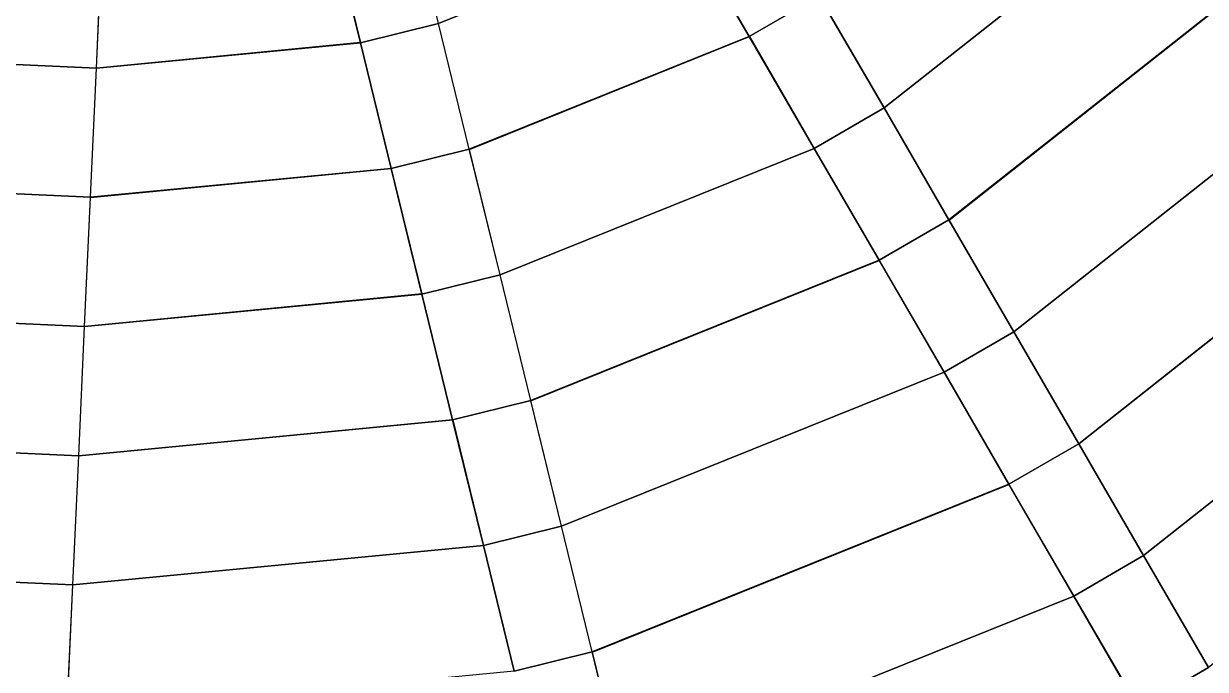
# Model space of a CAD drawing. Header units: millimetres. Extents: x -3890 to 2335, y 8273 to 14518.
# Drawn here: x -832 to -100, y 10272 to 10672 of the extents above; entities that cross this region are included whole.
import ezdxf

# ---------------------------------------------------------------- set-up
doc = ezdxf.new("R2010")
doc.units = ezdxf.units.MM
for name, color, linetype in [('FRAMES', 2, 'Continuous'), ('JOINTS', 2, 'Continuous'), ('SHELLS', 1, 'Continuous')]:
    doc.layers.add(name, color=color, linetype=linetype)

msp = doc.modelspace()

# ---------------------------------------------------------------- linework, layer by layer
at = {"layer": 'FRAMES'}
for p, q in [((-574.61, 10671.66, 1765.47), (-593.66, 10749.51, 1772.46)), ((-574.61, 10671.66, 1885.47), (-593.66, 10749.51, 1892.46)), ((-574.61, 10671.66, 1885.47), (-593.66, 10749.51, 1772.46)), ((-623.03, 10659.85, 1765.47), (-642.08, 10737.7, 1772.46)), ((-623.03, 10659.85, 1885.47), (-642.08, 10737.7, 1892.46)), ((-642.08, 10737.7, 1772.46), (-623.03, 10659.85, 1885.47)), ((-382.09, 10663.69, 1757.68), (-422.3, 10733.02, 1765.47)), ((-382.09, 10663.69, 1877.68), (-422.3, 10733.02, 1885.47)), ((-382.09, 10663.69, 1757.68), (-422.3, 10733.02, 1885.47)), ((-786.6, 10644.16, 1765.47), (-782.94, 10724.21, 1772.46)), ((-786.6, 10644.16, 1885.47), (-782.94, 10724.21, 1892.46)), ((-786.6, 10644.16, 1885.47), (-782.94, 10724.21, 1772.46)), ((-258.42, 10550.09, 1859.72), (-75.85, 10694.28, 1859.72)), ((-382.09, 10663.69, 1757.68), (-338.84, 10688.75, 1757.68)), ((-338.84, 10688.75, 1877.68), (-382.09, 10663.69, 1877.68)), ((-298.63, 10619.42, 1749.1), (-338.84, 10688.75, 1757.68)), ((-298.63, 10619.42, 1869.1), (-338.84, 10688.75, 1877.68)), ((-338.84, 10688.75, 1757.68), (-298.63, 10619.42, 1869.1)), ((-623.03, 10659.85, 1765.47), (-574.61, 10671.66, 1765.47)), ((-574.61, 10671.66, 1885.47), (-623.03, 10659.85, 1885.47)), ((-555.56, 10593.8, 1757.68), (-574.61, 10671.66, 1765.47)), ((-555.56, 10593.8, 1877.68), (-574.61, 10671.66, 1885.47)), ((-574.61, 10671.66, 1765.47), (-574.61, 10671.66, 1885.47)), ((-555.56, 10593.8, 1757.68), (-574.61, 10671.66, 1885.47)), ((-555.56, 10593.8, 1877.68), (-382.09, 10663.69, 1877.68)), ((-341.88, 10594.36, 1749.1), (-382.09, 10663.69, 1757.68)), ((-341.88, 10594.36, 1869.1), (-382.09, 10663.69, 1877.68)), ((-382.09, 10663.69, 1877.68), (-382.09, 10663.69, 1757.68)), ((-341.88, 10594.36, 1869.1), (-382.09, 10663.69, 1757.68)), ((-603.98, 10582, 1757.68), (-623.03, 10659.85, 1765.47)), ((-603.98, 10582, 1877.68), (-623.03, 10659.85, 1885.47)), ((-623.03, 10659.85, 1885.47), (-623.03, 10659.85, 1765.47)), ((-623.03, 10659.85, 1885.47), (-603.98, 10582, 1757.68)), ((-836.54, 10646.44, 1765.47), (-786.6, 10644.16, 1765.47)), ((-786.6, 10644.16, 1885.47), (-836.54, 10646.44, 1885.47)), ((-790.26, 10564.1, 1757.68), (-786.6, 10644.16, 1765.47)), ((-790.26, 10564.1, 1877.68), (-786.6, 10644.16, 1885.47)), ((-790.26, 10564.1, 1757.68), (-786.6, 10644.16, 1885.47)), ((-786.6, 10644.16, 1765.47), (-786.6, 10644.16, 1885.47)), ((-341.88, 10594.36, 1749.1), (-298.63, 10619.42, 1749.1)), ((-298.63, 10619.42, 1869.1), (-341.88, 10594.36, 1869.1)), ((-258.42, 10550.09, 1739.72), (-298.63, 10619.42, 1749.1)), ((-258.42, 10550.09, 1859.72), (-298.63, 10619.42, 1869.1)), ((-298.63, 10619.42, 1749.1), (-298.63, 10619.42, 1869.1)), ((-298.63, 10619.42, 1869.1), (-258.42, 10550.09, 1739.72)), ((-301.67, 10525.03, 1739.72), (-341.88, 10594.36, 1749.1)), ((-301.67, 10525.03, 1859.72), (-341.88, 10594.36, 1869.1)), ((-341.88, 10594.36, 1869.1), (-341.88, 10594.36, 1749.1)), ((-301.67, 10525.03, 1739.72), (-341.88, 10594.36, 1869.1)), ((-603.98, 10582, 1757.68), (-555.56, 10593.8, 1757.68)), ((-555.56, 10593.8, 1877.68), (-603.98, 10582, 1877.68)), ((-536.52, 10515.95, 1749.1), (-555.56, 10593.8, 1757.68)), ((-536.52, 10515.95, 1869.1), (-555.56, 10593.8, 1877.68)), ((-555.56, 10593.8, 1757.68), (-555.56, 10593.8, 1877.68)), ((-536.52, 10515.95, 1869.1), (-555.56, 10593.8, 1757.68)), ((-790.26, 10564.1, 1877.68), (-603.98, 10582, 1877.68)), ((-584.92, 10504.15, 1749.1), (-603.98, 10582, 1757.68)), ((-584.92, 10504.15, 1869.1), (-603.98, 10582, 1877.68)), ((-603.98, 10582, 1877.68), (-603.98, 10582, 1757.68)), ((-603.98, 10582, 1757.68), (-584.92, 10504.15, 1869.1)), ((-178, 10411.44, 1838.54), (40.38, 10583.89, 1838.54)), ((-840.2, 10566.38, 1757.68), (-790.26, 10564.1, 1757.68)), ((-790.26, 10564.1, 1877.68), (-840.2, 10566.38, 1877.68)), ((-793.91, 10484.04, 1749.1), (-790.26, 10564.1, 1757.68)), ((-793.91, 10484.04, 1869.1), (-790.26, 10564.1, 1877.68)), ((-793.91, 10484.04, 1869.1), (-790.26, 10564.1, 1757.68)), ((-790.26, 10564.1, 1757.68), (-790.26, 10564.1, 1877.68)), ((-301.67, 10525.03, 1739.72), (-258.42, 10550.09, 1739.72)), ((-258.42, 10550.09, 1859.72), (-301.67, 10525.03, 1859.72)), ((-218.21, 10480.77, 1729.53), (-258.42, 10550.09, 1739.72)), ((-218.21, 10480.77, 1849.53), (-258.42, 10550.09, 1859.72)), ((-258.42, 10550.09, 1739.72), (-258.42, 10550.09, 1859.72)), ((-258.42, 10550.09, 1739.72), (-218.21, 10480.77, 1849.53)), ((-517.47, 10438.1, 1859.72), (-301.67, 10525.03, 1859.72)), ((-261.46, 10455.69, 1729.53), (-301.67, 10525.03, 1739.72)), ((-261.46, 10455.69, 1849.53), (-301.67, 10525.03, 1859.72)), ((-301.67, 10525.03, 1859.72), (-301.67, 10525.03, 1739.72)), ((-261.46, 10455.69, 1849.53), (-301.67, 10525.03, 1739.72)), ((-584.92, 10504.15, 1749.1), (-536.52, 10515.95, 1749.1)), ((-536.52, 10515.95, 1869.1), (-584.92, 10504.15, 1869.1)), ((-517.47, 10438.1, 1739.72), (-536.52, 10515.95, 1749.1)), ((-517.47, 10438.1, 1859.72), (-536.52, 10515.95, 1869.1)), ((-536.52, 10515.95, 1749.1), (-536.52, 10515.95, 1869.1)), ((-517.47, 10438.1, 1739.72), (-536.52, 10515.95, 1869.1)), ((-565.87, 10426.3, 1739.72), (-584.92, 10504.15, 1749.1)), ((-565.87, 10426.3, 1859.72), (-584.92, 10504.15, 1869.1)), ((-584.92, 10504.15, 1869.1), (-584.92, 10504.15, 1749.1)), ((-584.92, 10504.15, 1869.1), (-565.87, 10426.3, 1739.72)), ((-843.85, 10486.32, 1749.1), (-793.91, 10484.04, 1749.1)), ((-793.91, 10484.04, 1869.1), (-843.85, 10486.32, 1869.1)), ((-797.57, 10403.98, 1739.72), (-793.91, 10484.04, 1749.1)), ((-797.57, 10403.98, 1859.72), (-793.91, 10484.04, 1869.1)), ((-797.57, 10403.98, 1739.72), (-793.91, 10484.04, 1869.1)), ((-793.91, 10484.04, 1749.1), (-793.91, 10484.04, 1869.1)), ((-261.46, 10455.69, 1729.53), (-218.21, 10480.77, 1729.53)), ((-218.21, 10480.77, 1849.53), (-261.46, 10455.69, 1849.53)), ((-178, 10411.44, 1718.54), (-218.21, 10480.77, 1729.53)), ((-178, 10411.44, 1838.54), (-218.21, 10480.77, 1849.53)), ((-218.21, 10480.77, 1729.53), (-218.21, 10480.77, 1849.53)), ((-218.21, 10480.77, 1849.53), (-178, 10411.44, 1718.54)), ((-221.25, 10386.36, 1718.54), (-261.46, 10455.69, 1729.53)), ((-221.25, 10386.36, 1838.54), (-261.46, 10455.69, 1849.53)), ((-261.46, 10455.69, 1849.53), (-261.46, 10455.69, 1729.53)), ((-221.25, 10386.36, 1718.54), (-261.46, 10455.69, 1849.53)), ((-565.87, 10426.3, 1739.72), (-517.47, 10438.1, 1739.72)), ((-517.47, 10438.1, 1859.72), (-565.87, 10426.3, 1859.72)), ((-498.42, 10360.25, 1729.53), (-517.47, 10438.1, 1739.72)), ((-498.42, 10360.25, 1849.53), (-517.47, 10438.1, 1859.72)), ((-517.47, 10438.1, 1739.72), (-517.47, 10438.1, 1859.72)), ((-498.42, 10360.25, 1849.53), (-517.47, 10438.1, 1739.72)), ((-797.57, 10403.98, 1859.72), (-565.87, 10426.3, 1859.72)), ((-546.82, 10348.45, 1729.53), (-565.87, 10426.3, 1739.72)), ((-546.82, 10348.45, 1849.53), (-565.87, 10426.3, 1859.72)), ((-565.87, 10426.3, 1859.72), (-565.87, 10426.3, 1739.72)), ((-565.87, 10426.3, 1739.72), (-546.82, 10348.45, 1849.53)), ((-221.25, 10386.36, 1718.54), (-178, 10411.44, 1718.54)), ((-178, 10411.44, 1838.54), (-221.25, 10386.36, 1838.54)), ((-137.79, 10342.11, 1706.74), (-178, 10411.44, 1718.54)), ((-137.79, 10342.11, 1826.74), (-178, 10411.44, 1838.54)), ((-178, 10411.44, 1718.54), (-178, 10411.44, 1838.54)), ((-178, 10411.44, 1718.54), (-137.79, 10342.11, 1826.74)), ((-847.51, 10406.26, 1739.72), (-797.57, 10403.98, 1739.72)), ((-797.57, 10403.98, 1859.72), (-847.51, 10406.26, 1859.72)), ((-801.22, 10323.92, 1729.53), (-797.57, 10403.98, 1739.72)), ((-801.22, 10323.92, 1849.53), (-797.57, 10403.98, 1859.72)), ((-801.22, 10323.92, 1849.53), (-797.57, 10403.98, 1739.72)), ((-797.57, 10403.98, 1739.72), (-797.57, 10403.98, 1859.72)), ((-479.37, 10282.4, 1838.54), (-221.25, 10386.36, 1838.54)), ((-181.04, 10317.03, 1706.74), (-221.25, 10386.36, 1718.54)), ((-181.04, 10317.03, 1826.74), (-221.25, 10386.36, 1838.54)), ((-221.25, 10386.36, 1838.54), (-221.25, 10386.36, 1718.54)), ((-181.04, 10317.03, 1826.74), (-221.25, 10386.36, 1718.54)), ((-546.82, 10348.45, 1729.53), (-498.42, 10360.25, 1729.53)), ((-498.42, 10360.25, 1849.53), (-546.82, 10348.45, 1849.53)), ((-479.37, 10282.4, 1718.54), (-498.42, 10360.25, 1729.53)), ((-479.37, 10282.4, 1838.54), (-498.42, 10360.25, 1849.53)), ((-498.42, 10360.25, 1729.53), (-498.42, 10360.25, 1849.53)), ((-479.37, 10282.4, 1718.54), (-498.42, 10360.25, 1849.53)), ((-527.77, 10270.6, 1718.54), (-546.82, 10348.45, 1729.53)), ((-527.77, 10270.6, 1838.54), (-546.82, 10348.45, 1849.53)), ((-546.82, 10348.45, 1849.53), (-546.82, 10348.45, 1729.53)), ((-546.82, 10348.45, 1849.53), (-527.77, 10270.6, 1718.54)), ((-181.04, 10317.03, 1706.74), (-137.79, 10342.11, 1706.74)), ((-137.79, 10342.11, 1826.74), (-181.04, 10317.03, 1826.74)), ((-97.58, 10272.78, 1694.13), (-137.79, 10342.11, 1706.74)), ((-97.58, 10272.78, 1814.13), (-137.79, 10342.11, 1826.74)), ((-137.79, 10342.11, 1706.74), (-137.79, 10342.11, 1826.74)), ((-137.79, 10342.11, 1826.74), (-97.58, 10272.78, 1694.13)), ((-851.16, 10326.2, 1729.53), (-801.22, 10323.92, 1729.53)), ((-801.22, 10323.92, 1849.53), (-851.16, 10326.2, 1849.53)), ((-804.88, 10243.87, 1718.54), (-801.22, 10323.92, 1729.53)), ((-804.88, 10243.87, 1838.54), (-801.22, 10323.92, 1849.53)), ((-804.88, 10243.87, 1718.54), (-801.22, 10323.92, 1849.53)), ((-801.22, 10323.92, 1729.53), (-801.22, 10323.92, 1849.53)), ((-140.83, 10247.7, 1694.13), (-181.04, 10317.03, 1706.74)), ((-140.83, 10247.7, 1814.13), (-181.04, 10317.03, 1826.74)), ((-181.04, 10317.03, 1826.74), (-181.04, 10317.03, 1706.74)), ((-140.83, 10247.7, 1694.13), (-181.04, 10317.03, 1826.74)), ((-527.77, 10270.6, 1718.54), (-479.37, 10282.4, 1718.54)), ((-479.37, 10282.4, 1838.54), (-527.77, 10270.6, 1838.54)), ((-460.32, 10204.55, 1706.74), (-479.37, 10282.4, 1718.54)), ((-460.32, 10204.55, 1826.74), (-479.37, 10282.4, 1838.54)), ((-479.37, 10282.4, 1718.54), (-479.37, 10282.4, 1838.54)), ((-460.32, 10204.55, 1826.74), (-479.37, 10282.4, 1718.54)), ((-140.83, 10247.7, 1694.13), (-97.58, 10272.78, 1694.13)), ((-97.58, 10272.78, 1814.13), (-140.83, 10247.7, 1814.13))]:
    msp.add_line(p, q, dxfattribs=at)
at = {"layer": 'JOINTS'}
for p in [(-574.61, 10671.66, 1765.47), (-574.61, 10671.66, 1885.47), (-382.09, 10663.69, 1757.68), (-382.09, 10663.69, 1877.68), (-623.03, 10659.85, 1765.47), (-623.03, 10659.85, 1885.47), (-786.6, 10644.16, 1765.47), (-786.6, 10644.16, 1885.47), (-298.63, 10619.42, 1749.1), (-298.63, 10619.42, 1869.1), (-341.88, 10594.36, 1749.1), (-341.88, 10594.36, 1869.1), (-555.56, 10593.8, 1757.68), (-555.56, 10593.8, 1877.68), (-603.98, 10582, 1757.68), (-603.98, 10582, 1877.68), (-790.26, 10564.1, 1757.68), (-790.26, 10564.1, 1877.68), (-258.42, 10550.09, 1739.72), (-258.42, 10550.09, 1859.72), (-301.67, 10525.03, 1739.72), (-301.67, 10525.03, 1859.72), (-536.52, 10515.95, 1749.1), (-536.52, 10515.95, 1869.1), (-584.92, 10504.15, 1749.1), (-584.92, 10504.15, 1869.1), (-793.91, 10484.04, 1749.1), (-793.91, 10484.04, 1869.1), (-218.21, 10480.77, 1729.53), (-218.21, 10480.77, 1849.53), (-261.46, 10455.69, 1729.53), (-261.46, 10455.69, 1849.53), (-517.47, 10438.1, 1739.72), (-517.47, 10438.1, 1859.72), (-565.87, 10426.3, 1739.72), (-565.87, 10426.3, 1859.72), (-178, 10411.44, 1718.54), (-178, 10411.44, 1838.54), (-797.57, 10403.98, 1739.72), (-797.57, 10403.98, 1859.72), (-221.25, 10386.36, 1718.54), (-221.25, 10386.36, 1838.54), (-498.42, 10360.25, 1729.53), (-498.42, 10360.25, 1849.53), (-546.82, 10348.45, 1729.53), (-546.82, 10348.45, 1849.53), (-137.79, 10342.11, 1706.74), (-137.79, 10342.11, 1826.74), (-801.22, 10323.92, 1729.53), (-801.22, 10323.92, 1849.53), (-181.04, 10317.03, 1706.74), (-181.04, 10317.03, 1826.74), (-479.37, 10282.4, 1718.54), (-479.37, 10282.4, 1838.54)]:
    msp.add_point(p, dxfattribs=at)
at = {"layer": 'SHELLS'}
for points in [[(-298.63, 10619.43, 1869.1), (-338.79, 10688.68, 1878.47), (-192.01, 10804.59, 1878.47), (-133.96, 10749.47, 1869.1)], [(-258.42, 10550.09, 1859.72), (-298.63, 10619.42, 1869.1), (-133.96, 10749.47, 1869.1), (-75.85, 10694.28, 1859.72)], [(-786.6, 10644.16, 1885.47), (-782.94, 10724.08, 1893.25), (-642.07, 10737.62, 1893.25), (-623.03, 10659.87, 1885.47)], [(-574.61, 10671.66, 1885.47), (-574.61, 10671.66, 1885.47), (-422.3, 10733.02, 1885.47), (-422.3, 10733.01, 1885.47)], [(-555.56, 10593.8, 1877.68), (-574.61, 10671.66, 1885.47), (-422.3, 10733.01, 1885.47), (-382.09, 10663.69, 1877.68)], [(-75.85, 10694.28, 1859.72), (-258.42, 10550.09, 1859.72), (-75.85, 10694.28, 1859.72)], [(-218.21, 10480.77, 1849.53), (-258.36, 10550.01, 1860.51), (-75.78, 10694.19, 1860.51), (-17.73, 10639.08, 1849.53)], [(-555.56, 10593.8, 1877.68), (-555.56, 10593.8, 1877.68), (-382.09, 10663.69, 1877.68), (-555.56, 10593.8, 1877.68)], [(-555.53, 10593.72, 1878.47), (-382.06, 10663.6, 1878.47), (-382.06, 10663.6, 1878.47), (-382.06, 10663.59, 1878.47)], [(-536.52, 10515.96, 1869.1), (-555.53, 10593.72, 1878.47), (-382.06, 10663.59, 1878.47), (-341.88, 10594.36, 1869.1)], [(-790.26, 10564.1, 1877.68), (-786.6, 10644.13, 1885.47), (-623.03, 10659.85, 1885.47), (-603.98, 10582, 1877.68)], [(-786.6, 10644.13, 1885.47), (-786.6, 10644.16, 1885.47), (-623.03, 10659.87, 1885.47), (-623.03, 10659.85, 1885.47)], [(-178, 10411.44, 1838.54), (-218.21, 10480.77, 1849.53), (-17.73, 10639.08, 1849.53), (40.38, 10583.89, 1838.54)], [(-536.52, 10515.95, 1869.1), (-536.52, 10515.96, 1869.1), (-341.88, 10594.36, 1869.1), (-341.88, 10594.35, 1869.1)], [(-517.47, 10438.1, 1859.72), (-536.52, 10515.95, 1869.1), (-341.88, 10594.35, 1869.1), (-301.67, 10525.03, 1859.72)], [(-793.91, 10484.04, 1869.1), (-790.25, 10563.96, 1878.47), (-603.97, 10581.9, 1878.47), (-584.93, 10504.17, 1869.1)], [(-603.98, 10582, 1877.68), (-790.26, 10564.1, 1877.68), (-603.98, 10582, 1877.68)], [(-790.25, 10563.96, 1878.47), (-790.25, 10564.01, 1878.47), (-790.25, 10564.01, 1878.47), (-603.97, 10581.9, 1878.47)], [(40.38, 10583.89, 1838.54), (-178, 10411.44, 1838.54), (40.38, 10583.89, 1838.54)], [(-137.79, 10342.11, 1826.74), (-177.93, 10411.34, 1839.33), (40.46, 10583.79, 1839.33), (98.5, 10528.7, 1826.74)], [(-137.79, 10342.11, 1826.74), (-137.79, 10342.11, 1826.74), (98.5, 10528.7, 1826.74), (98.5, 10528.69, 1826.74)], [(-97.58, 10272.78, 1814.13), (-137.79, 10342.11, 1826.74), (98.5, 10528.69, 1826.74), (156.61, 10473.5, 1814.13)], [(-301.67, 10525.03, 1859.72), (-517.47, 10438.1, 1859.72), (-301.67, 10525.03, 1859.72)], [(-498.42, 10360.25, 1849.53), (-517.43, 10438, 1860.51), (-301.63, 10524.92, 1860.51), (-261.46, 10455.69, 1849.53)], [(-797.57, 10403.98, 1859.72), (-793.91, 10484.02, 1869.1), (-584.92, 10504.15, 1869.1), (-565.87, 10426.3, 1859.72)], [(-793.91, 10484.02, 1869.1), (-793.91, 10484.04, 1869.1), (-584.93, 10504.17, 1869.1), (-584.92, 10504.15, 1869.1)], [(-479.37, 10282.4, 1838.54), (-498.42, 10360.25, 1849.53), (-261.46, 10455.69, 1849.53), (-221.25, 10386.36, 1838.54)], [(-801.22, 10323.92, 1849.53), (-797.56, 10403.84, 1860.5), (-565.86, 10426.19, 1860.5), (-546.82, 10348.46, 1849.53)], [(-565.87, 10426.3, 1859.72), (-797.57, 10403.98, 1859.72), (-565.87, 10426.3, 1859.72)], [(-797.56, 10403.84, 1860.5), (-797.56, 10403.87, 1860.51), (-797.56, 10403.87, 1860.51), (-565.86, 10426.19, 1860.5)], [(-221.25, 10386.36, 1838.54), (-479.37, 10282.4, 1838.54), (-221.25, 10386.36, 1838.54)], [(-479.32, 10282.28, 1839.33), (-221.21, 10386.25, 1839.33), (-221.21, 10386.25, 1839.33), (-221.2, 10386.24, 1839.33)], [(-460.32, 10204.55, 1826.74), (-479.32, 10282.28, 1839.33), (-221.2, 10386.24, 1839.33), (-181.04, 10317.03, 1826.74)], [(-804.88, 10243.87, 1838.54), (-801.23, 10323.91, 1849.53), (-546.82, 10348.45, 1849.53), (-527.77, 10270.6, 1838.54)], [(-801.23, 10323.91, 1849.53), (-801.22, 10323.92, 1849.53), (-546.82, 10348.46, 1849.53), (-546.82, 10348.45, 1849.53)], [(-441.27, 10126.7, 1814.13), (-460.32, 10204.55, 1826.74), (-181.04, 10317.03, 1826.74), (-140.83, 10247.7, 1814.13)]]:
    msp.add_3dface(points, dxfattribs=at)

doc.saveas('drawing.dxf')
